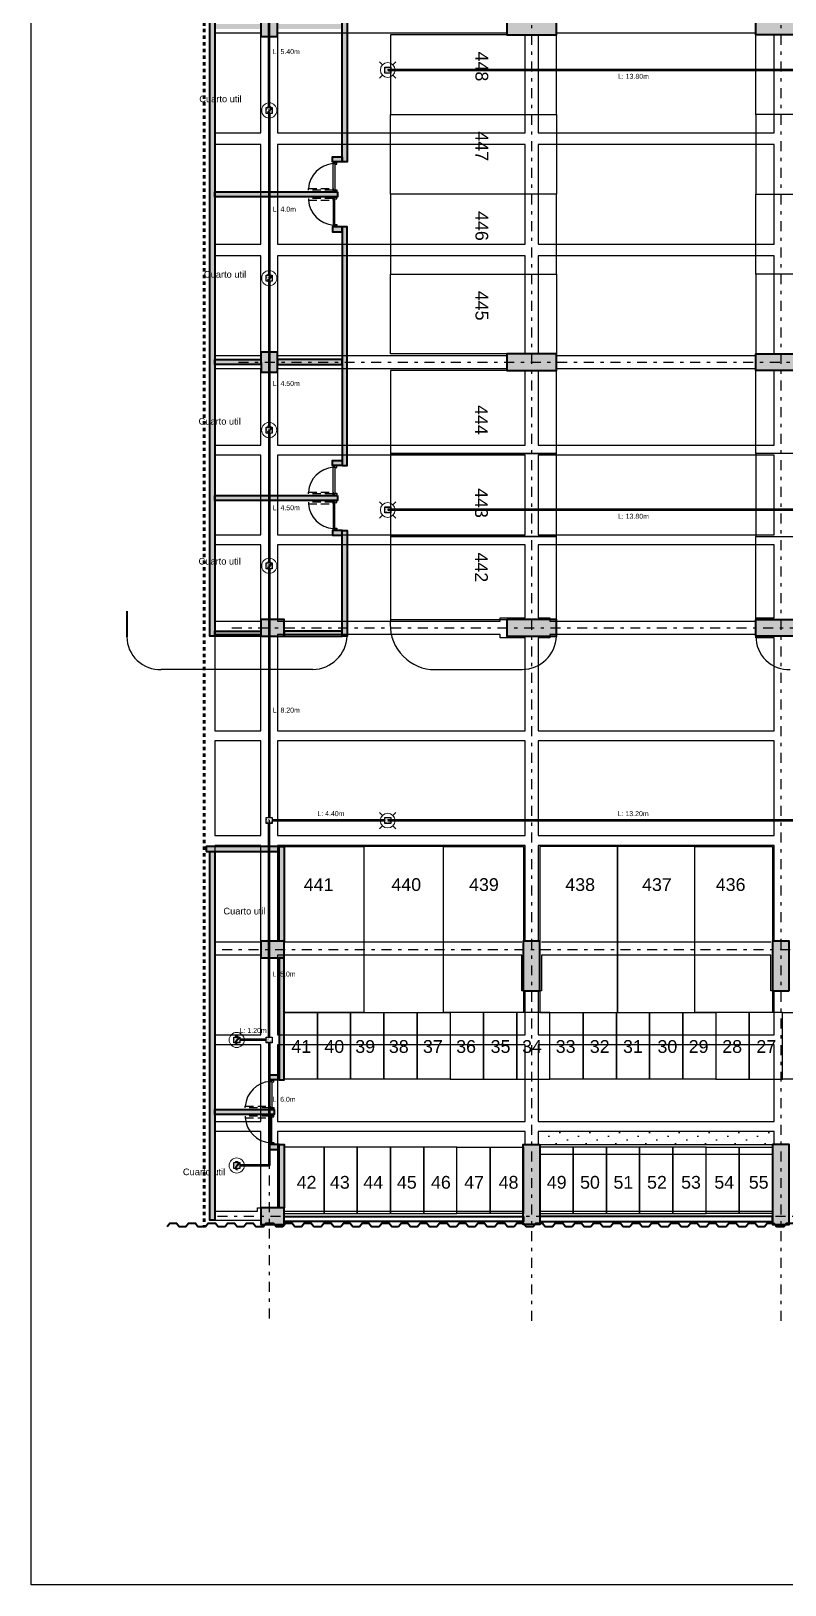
# Model space of a CAD drawing. Header units: millimetres. Extents: x 3781 to 4924, y 1639 to 1721.
# Drawn here: x 4214.4 to 4237.09, y 1639.4 to 1686.17 of the extents above; entities that cross this region are included whole.
import ezdxf

# ---------------------------------------------------------------- set-up
doc = ezdxf.new("R2010")
doc.units = ezdxf.units.MM
for name, pattern in [('CENTER', [0.7, 0.3, -0.2, 0, -0.2]), ('HIDDEN', [0.375, 0.25, -0.125]), ('HIDDEN2', [0.1875, 0.125, -0.0625]), ('LLUVIAS', [10, 4, -2, 4])]:
    doc.linetypes.add(name, pattern=pattern)
for name, color, linetype in [('-parquead', 2, 'Continuous'), ('1amobla', 2, 'Continuous'), ('A-HATCH CONCRETO', 8, 'Continuous'), ('AS_GL DETECCION_MEZANINE', 7, 'Continuous'), ('AS_GL DETECCION_PISO 2', 7, 'Continuous'), ('AS_GL DETECCION_PISO 6', 7, 'Continuous'), ('E-HATCH2', 1, 'Continuous'), ('E-P. MACIZA1', 2, 'HIDDEN2'), ('EJE-ESTRUCTURA', 1, 'CENTER'), ('F-2', 2, 'Continuous'), ('HACHTCOLUMNA', 250, 'Continuous'), ('MUEBLE', 1, 'Continuous'), ('Textos-espacios', 3, 'Continuous')]:
    doc.layers.add(name, color=color, linetype=linetype)
for name, color, linetype, lineweight in [('Acabados', 2, 'Continuous', 40), ('Estructura', 6, 'Continuous', 40), ('Muro', 4, 'Continuous', 40), ('TEXTOS', 7, 'Continuous', 20), ('Vidrio', 2, 'Continuous', 30)]:
    doc.layers.add(name, color=color, linetype=linetype, lineweight=lineweight)
doc.layers.add('DIM-25', color=1, linetype='Continuous', plot=False)
doc.styles.get("Standard").update_dxf_attribs({"font": 'arial.ttf'})

# ---------------------------------------------------------------- blocks, each defined once
blk = doc.blocks.new('estructura etapa 3')
at = {"layer": 'HACHTCOLUMNA'}
h = blk.add_hatch(color=256, dxfattribs=at)
h.paths.add_polyline_path([(-91.651, -6658.124), (-91.651, -6657.624), (-92.35, -6657.624), (-92.35, -6658.124)])
h.paths.add_polyline_path([(-49.354, -6658.124), (-49.354, -6657.624), (-50.055, -6657.624), (-50.055, -6658.124)])
h.paths.add_polyline_path([(-56.053, -6658.124), (-56.053, -6657.624), (-56.753, -6657.624), (-56.753, -6658.124)])
h.paths.add_polyline_path([(-76.45, -6659.124), (-76.95, -6659.124), (-76.95, -6657.624), (-76.45, -6657.624)])
h.paths.add_polyline_path([(-83.95, -6659.124), (-84.45, -6659.124), (-84.45, -6657.624), (-83.95, -6657.624)])
h.paths.add_polyline_path([(-60.452, -6659.124), (-60.952, -6659.124), (-60.952, -6657.624), (-60.452, -6657.624)])
h.paths.add_polyline_path([(-67.95, -6659.124), (-68.45, -6659.124), (-68.45, -6657.624), (-67.95, -6657.624)])
h.paths.add_polyline_path([(-91.85, -6668.199), (-91.851, -6667.599), (-92.35, -6667.599), (-92.349, -6668.199)])
h.paths.add_polyline_path([(-49.354, -6668.199), (-49.354, -6667.599), (-49.854, -6667.599), (-49.854, -6668.199)])
h.paths.add_polyline_path([(-56.154, -6668.149), (-56.154, -6667.649), (-56.854, -6667.649), (-56.854, -6668.149)])
h.paths.add_polyline_path([(-59.952, -6667.649), (-59.952, -6668.149), (-61.452, -6668.149), (-61.452, -6667.649)])
h.paths.add_polyline_path([(-75.95, -6667.649), (-75.95, -6668.149), (-77.45, -6668.149), (-77.45, -6667.649)])
h.paths.add_polyline_path([(-68.95, -6667.649), (-68.95, -6668.149), (-67.45, -6668.149), (-67.45, -6667.649)])
h.paths.add_polyline_path([(-84.95, -6667.649), (-84.95, -6668.149), (-83.45, -6668.149), (-83.45, -6667.649)])
h.paths.add_polyline_path([(-91.85, -6676.199), (-91.85, -6675.599), (-92.349, -6675.599), (-92.349, -6676.199)])
h.paths.add_polyline_path([(-49.354, -6676.199), (-49.354, -6675.599), (-49.854, -6675.599), (-49.854, -6676.199)])
h.paths.add_polyline_path([(-56.154, -6676.149), (-56.154, -6675.649), (-56.754, -6675.649), (-56.754, -6676.149)])
h.paths.add_polyline_path([(-59.952, -6675.649), (-59.952, -6676.149), (-61.452, -6676.149), (-61.452, -6675.649)])
h.paths.add_polyline_path([(-75.95, -6675.649), (-75.95, -6676.149), (-77.45, -6676.149), (-77.45, -6675.649)])
h.paths.add_polyline_path([(-68.95, -6675.649), (-68.95, -6676.149), (-67.45, -6676.149), (-67.45, -6675.649)])
h.paths.add_polyline_path([(-84.95, -6675.649), (-84.95, -6676.149), (-83.45, -6676.149), (-83.45, -6675.649)])
h.paths.add_polyline_path([(-91.847, -6686.299), (-91.851, -6685.699), (-92.35, -6685.699), (-92.346, -6686.299)])
h.paths.add_polyline_path([(-49.354, -6686.299), (-49.354, -6685.699), (-49.854, -6685.699), (-49.854, -6686.299)])
h.paths.add_polyline_path([(-56.154, -6686.249), (-56.154, -6685.749), (-56.754, -6685.749), (-56.754, -6686.249)])
h.paths.add_polyline_path([(-59.952, -6685.749), (-59.952, -6686.249), (-61.452, -6686.249), (-61.452, -6685.749)])
h.paths.add_polyline_path([(-75.95, -6685.749), (-75.95, -6686.249), (-77.45, -6686.249), (-77.45, -6685.749)])
h.paths.add_polyline_path([(-68.95, -6685.749), (-68.95, -6686.249), (-67.45, -6686.249), (-67.45, -6685.749)])
h.paths.add_polyline_path([(-84.95, -6685.749), (-84.95, -6686.249), (-83.45, -6686.249), (-83.45, -6685.749)])
h.paths.add_polyline_path([(-49.353, -6694.294), (-49.354, -6693.699), (-49.855, -6693.699), (-49.854, -6694.294)])
h.paths.add_polyline_path([(-56.054, -6694.249), (-56.054, -6693.749), (-56.753, -6693.749), (-56.753, -6694.249)])
h.paths.add_polyline_path([(-91.651, -6694.249), (-91.651, -6693.749), (-92.35, -6693.749), (-92.35, -6694.249)])
h.paths.add_polyline_path([(-59.952, -6693.749), (-59.952, -6694.249), (-61.452, -6694.249), (-61.452, -6693.749)])
h.paths.add_polyline_path([(-75.95, -6693.749), (-75.95, -6694.249), (-77.45, -6694.249), (-77.45, -6693.749)])
h.paths.add_polyline_path([(-68.95, -6693.749), (-68.95, -6694.249), (-67.45, -6694.249), (-67.45, -6693.749)])
h.paths.add_polyline_path([(-84.95, -6693.749), (-84.95, -6694.249), (-83.45, -6694.249), (-83.45, -6693.749)])
h.paths.add_polyline_path([(-49.358, -6703.974), (-49.353, -6703.374), (-49.854, -6703.374), (-49.859, -6703.974)])
h.paths.add_polyline_path([(-56.054, -6703.924), (-56.054, -6703.424), (-56.753, -6703.424), (-56.753, -6703.924)])
h.paths.add_polyline_path([(-67.95, -6704.924), (-67.95, -6703.424), (-68.45, -6703.424), (-68.45, -6704.924)])
h.paths.add_polyline_path([(-91.651, -6703.924), (-91.651, -6703.424), (-92.35, -6703.424), (-92.35, -6703.924)])
h.paths.add_polyline_path([(-61.847, -6703.424), (-60.347, -6703.424), (-60.347, -6703.924), (-61.847, -6703.924)])
h.paths.add_polyline_path([(-83.95, -6704.924), (-83.95, -6703.424), (-84.45, -6703.424), (-84.45, -6704.924)])
h.paths.add_polyline_path([(-76.45, -6704.924), (-76.45, -6703.424), (-76.95, -6703.424), (-76.95, -6704.924)])
h.paths.add_polyline_path([(-49.354, -6711.949), (-49.354, -6711.449), (-50.054, -6711.449), (-50.054, -6711.949)])
h.paths.add_polyline_path([(-55.954, -6711.949), (-55.954, -6711.449), (-56.654, -6711.449), (-56.654, -6711.949)])
h.paths.add_polyline_path([(-91.65, -6711.949), (-91.65, -6711.449), (-92.35, -6711.449), (-92.35, -6711.949)])
h.paths.add_polyline_path([(-60.952, -6711.949), (-60.952, -6709.549), (-60.452, -6709.549), (-60.452, -6711.949)])
h.paths.add_polyline_path([(-68.45, -6709.549), (-68.45, -6711.949), (-67.95, -6711.949), (-67.95, -6709.549)])
h.paths.add_polyline_path([(-76.95, -6709.549), (-76.95, -6711.949), (-76.45, -6711.949), (-76.45, -6709.549)])
h.paths.add_polyline_path([(-83.95, -6709.549), (-83.95, -6711.949), (-84.45, -6711.949), (-84.45, -6709.549)])
at = {"layer": 'EJE-ESTRUCTURA'}
for p, q in [((-92.1, -6655.279), (-92.1, -6714.861)), ((-84.2, -6655.354), (-84.2, -6714.914)), ((-76.7, -6655.354), (-76.7, -6714.914)), ((-93.028, -6685.999), (-46.502, -6685.999)), ((-93.228, -6693.999), (-46.502, -6693.999)), ((-93.52, -6703.674), (-46.502, -6703.674)), ((-93.66, -6711.699), (-46.502, -6711.699))]:
    blk.add_line(p, q, dxfattribs=at)
at = {"layer": 'Estructura'}
for points in [[(-91.85, -6676.199), (-91.85, -6675.599), (-92.349, -6675.599), (-92.349, -6676.199)], [(-84.95, -6675.649), (-84.95, -6676.149), (-83.45, -6676.149), (-83.45, -6675.649)], [(-75.95, -6675.649), (-75.95, -6676.149), (-77.45, -6676.149), (-77.45, -6675.649)], [(-91.847, -6686.299), (-91.851, -6685.699), (-92.35, -6685.699), (-92.346, -6686.299)], [(-84.95, -6685.749), (-84.95, -6686.249), (-83.45, -6686.249), (-83.45, -6685.749)], [(-75.95, -6685.749), (-75.95, -6686.249), (-77.45, -6686.249), (-77.45, -6685.749)], [(-91.651, -6694.249), (-91.651, -6693.749), (-92.35, -6693.749), (-92.35, -6694.249)], [(-84.95, -6693.749), (-84.95, -6694.249), (-83.45, -6694.249), (-83.45, -6693.749)], [(-75.95, -6693.749), (-75.95, -6694.249), (-77.45, -6694.249), (-77.45, -6693.749)], [(-91.651, -6703.924), (-91.651, -6703.424), (-92.35, -6703.424), (-92.35, -6703.924)], [(-83.95, -6704.924), (-83.95, -6703.424), (-84.45, -6703.424), (-84.45, -6704.924)], [(-76.45, -6704.924), (-76.45, -6703.424), (-76.95, -6703.424), (-76.95, -6704.924)], [(-83.95, -6709.549), (-83.95, -6711.949), (-84.45, -6711.949), (-84.45, -6709.549)], [(-76.95, -6709.549), (-76.95, -6711.949), (-76.45, -6711.949), (-76.45, -6709.549)], [(-91.65, -6711.949), (-91.65, -6711.449), (-92.35, -6711.449), (-92.35, -6711.949)]]:
    blk.add_lwpolyline(points, close=True, dxfattribs=at)
blk = doc.blocks.new('AS_Strobe-CEILING')
at = {"color": 0, "linetype": 'Continuous', "lineweight": 15}
for p, q in [((-0.105, 0.105), (-0.163, 0.163)), ((0.105, 0.105), (0.163, 0.163)), ((-0.105, -0.105), (-0.163, -0.163)), ((0.105, -0.105), (0.163, -0.163))]:
    blk.add_line(p, q, dxfattribs=at)
blk.add_ellipse((0, 0), major_axis=(0.148, 0), ratio=1, dxfattribs=at)
blk = doc.blocks.new('Caja metalica de 12')
at = {"layer": '1amobla', "linetype": 'Continuous', "ltscale": 0.3}
blk.add_lwpolyline([(-1069.691, -2855.357), (-1069.511, -2855.357), (-1069.511, -2855.537), (-1069.691, -2855.537), (-1069.691, -2855.357)], dxfattribs=at)
at = {"layer": '1amobla', "color": 7, "linetype": 'Continuous', "ltscale": 0.3, "insert": (-1069.679, -2855.397), "char_height": 0.04, "width": 0.07916, "attachment_point": 1}
blk.add_mtext('CM 12X12', dxfattribs=at)
blk = doc.blocks.new('AS_Initiator2')
at = {"color": 0, "linetype": 'Continuous', "lineweight": 15}
blk.add_circle((0, 0), 0.152, dxfattribs=at)
for points in [[(-0.027, 0.056), (-0.037, 0.065), (-0.027, 0.091), (-0.037, 0.082)], [(0.044, 0.005), (-0.002, -0.043), (-0.027, -0.013), (-0.034, -0.025)], [(-0.027, 0.091), (-0.005, 0.095), (-0.027, 0.056), (0.017, 0.091)], [(-0.027, 0.056), (0.017, 0.091), (-0.016, 0.052), (-0.007, 0.055)], [(0.049, 0.015), (0.044, 0.005), (0.004, 0.022), (-0.027, -0.013)], [(-0.007, 0.055), (0.017, 0.091), (0.007, 0.051), (0.031, 0.081)], [(0.044, 0.068), (0.049, 0.061), (0.014, 0.039), (0.004, 0.022)], [(0.049, 0.061), (0.052, 0.037), (0.004, 0.022), (0.049, 0.015)], [(0.007, 0.051), (0.031, 0.081), (0.014, 0.039), (0.044, 0.068)], [(-0.002, -0.043), (-0.01, -0.05), (-0.034, -0.025), (-0.04, -0.05)], [(-0.01, -0.05), (-0.009, -0.062), (-0.04, -0.05), (-0.037, -0.07)], [(-0.009, -0.062), (0.003, -0.07), (-0.037, -0.07), (-0.015, -0.089)], [(0.003, -0.07), (0.019, -0.076), (-0.015, -0.089), (0.009, -0.098)], [(0.009, -0.098), (0.019, -0.076), (0.031, -0.098), (0.037, -0.087)]]:
    blk.add_solid(points, dxfattribs=at)

msp = doc.modelspace()

# ---------------------------------------------------------------- hatches: boundary and pattern name
at = {"layer": 'A-HATCH CONCRETO', "ltscale": 0.03}
h = msp.add_hatch(color=256, dxfattribs=at)
h.dxf.hatch_style = 1
h.paths.add_polyline_path([(4221.319, 1668.103), (4221.319, 1667.953), (4219.933, 1667.953), (4219.933, 1668.103)])
h.paths.add_polyline_path([(4219.783, 1704.478), (4219.933, 1704.478), (4219.933, 1667.953), (4219.783, 1667.953)])
h.paths.add_polyline_path([(4222.018, 1668.103), (4222.018, 1667.953), (4223.769, 1667.953), (4223.769, 1668.103)])
h.paths.add_polyline_path([(4223.769, 1671.14), (4223.919, 1671.14), (4223.919, 1667.953), (4223.769, 1667.953)])
h.paths.add_polyline_path([(4223.769, 1670.99), (4223.769, 1671.14), (4223.469, 1671.14), (4223.469, 1670.99)])
h.paths.add_polyline_path([(4223.619, 1672.19), (4223.619, 1672.04), (4219.933, 1672.04), (4219.933, 1672.19)])
h.paths.add_polyline_path([(4223.769, 1673.241), (4223.769, 1673.09), (4223.469, 1673.09), (4223.469, 1673.241)])
h.paths.add_polyline_path([(4223.769, 1673.09), (4223.919, 1673.09), (4223.919, 1680.278), (4223.769, 1680.278)])
h.paths.add_polyline_path([(4221.817, 1676.278), (4221.817, 1676.128), (4223.769, 1676.128), (4223.769, 1676.278)])
h.paths.add_polyline_path([(4221.32, 1676.278), (4221.32, 1676.128), (4219.933, 1676.128), (4219.933, 1676.278)])
h.paths.add_polyline_path([(4223.769, 1680.128), (4223.769, 1680.278), (4223.469, 1680.278), (4223.469, 1680.128)])
h.paths.add_polyline_path([(4223.619, 1681.328), (4223.619, 1681.178), (4219.933, 1681.178), (4219.933, 1681.328)])
h.paths.add_polyline_path([(4223.769, 1682.378), (4223.769, 1682.228), (4223.469, 1682.228), (4223.469, 1682.378)])
h.paths.add_polyline_path([(4223.769, 1689.328), (4223.919, 1689.328), (4223.919, 1682.228), (4223.769, 1682.228)])
h.paths.add_polyline_path([(4221.817, 1686.378), (4221.817, 1686.228), (4223.769, 1686.228), (4223.769, 1686.378)])
h.paths.add_polyline_path([(4221.32, 1686.378), (4221.32, 1686.228), (4219.933, 1686.228), (4219.933, 1686.378)])
h.paths.add_polyline_path([(4223.619, 1690.378), (4223.619, 1690.228), (4219.933, 1690.228), (4219.933, 1690.378)])
h.paths.add_polyline_path([(4223.769, 1689.178), (4223.769, 1689.328), (4223.469, 1689.328), (4223.469, 1689.178)])
h.paths.add_polyline_path([(4223.769, 1691.428), (4223.769, 1691.278), (4223.469, 1691.278), (4223.469, 1691.428)])
h.paths.add_polyline_path([(4223.769, 1691.278), (4223.919, 1691.278), (4223.919, 1698.365), (4223.769, 1698.365)])
h.paths.add_polyline_path([(4221.818, 1694.378), (4221.818, 1694.228), (4223.769, 1694.228), (4223.769, 1694.378)])
h.paths.add_polyline_path([(4221.321, 1694.378), (4221.321, 1694.228), (4219.933, 1694.228), (4219.933, 1694.378)])
h.paths.add_polyline_path([(4223.769, 1698.215), (4223.769, 1698.365), (4223.469, 1698.365), (4223.469, 1698.215)])
h.paths.add_polyline_path([(4223.619, 1699.415), (4223.619, 1699.265), (4219.933, 1699.265), (4219.933, 1699.415)])
h.paths.add_polyline_path([(4223.769, 1700.465), (4223.769, 1700.315), (4223.469, 1700.315), (4223.469, 1700.465)])
h.paths.add_polyline_path([(4223.769, 1704.478), (4223.919, 1704.478), (4223.919, 1700.315), (4223.769, 1700.315)])
h = msp.add_hatch(color=256, dxfattribs=at)
h.dxf.hatch_style = 1
h.paths.add_polyline_path([(4219.667, 1661.627), (4222.018, 1661.627), (4222.018, 1658.778), (4221.868, 1658.778), (4221.868, 1661.477), (4219.933, 1661.477), (4219.933, 1653.707), (4221.718, 1653.707), (4221.718, 1653.557), (4219.933, 1653.557), (4219.933, 1650.384), (4219.783, 1650.384), (4219.783, 1661.477), (4219.667, 1661.477)])
h = msp.add_hatch(color=256, dxfattribs=at)
h.dxf.hatch_style = 1
h.paths.add_polyline_path([(4221.868, 1652.507), (4221.868, 1652.657), (4221.568, 1652.657), (4221.568, 1652.507)])
h.paths.add_polyline_path([(4221.868, 1652.657), (4222.018, 1652.657), (4222.018, 1650.753), (4221.868, 1650.753)])
h.paths.add_polyline_path([(4221.868, 1654.757), (4221.868, 1654.607), (4221.568, 1654.607), (4221.568, 1654.757)])
h.paths.add_polyline_path([(4221.868, 1654.607), (4222.018, 1654.607), (4222.018, 1658.278), (4221.868, 1658.278)])
at = {"layer": 'E-HATCH2', "ltscale": 10}
h = msp.add_hatch(dxfattribs=at)
h.set_pattern_fill('DOTS', color=256, scale=0.2, angle=-45, style=0)
h.set_pattern_definition([(315, (4214.4928, 2060.83858), (0.3367596, 0.1122532), [0, -0.3175])])
h.paths.add_polyline_path([(4229.719, 1652.653), (4236.719, 1652.653), (4236.719, 1653.053), (4229.719, 1653.053)])

# ---------------------------------------------------------------- linework, layer by layer
at = {"layer": '-parquead'}
for p, q in [((4222.882, 1666.953), (4218.32, 1666.953)), ((4226.427, 1666.953), (4229.182, 1666.953))]:
    msp.add_line(p, q, dxfattribs=at)
for points in [[(4225.219, 1683.653), (4230.219, 1683.653), (4230.219, 1686.053), (4225.219, 1686.053)], [(4241.219, 1683.653), (4236.219, 1683.653), (4236.219, 1686.053), (4241.219, 1686.053)], [(4225.219, 1683.653), (4230.219, 1683.653), (4230.219, 1681.253), (4225.219, 1681.253)], [(4241.219, 1683.653), (4236.219, 1683.653), (4236.219, 1681.253), (4241.219, 1681.253)], [(4225.219, 1678.853), (4230.219, 1678.853), (4230.219, 1681.253), (4225.219, 1681.253)], [(4241.219, 1678.853), (4236.219, 1678.853), (4236.219, 1681.253), (4241.219, 1681.253)], [(4225.219, 1678.853), (4230.219, 1678.853), (4230.219, 1676.453), (4225.219, 1676.453)], [(4241.219, 1678.853), (4236.219, 1678.853), (4236.219, 1676.453), (4241.219, 1676.453)], [(4225.219, 1673.453), (4230.219, 1673.453), (4230.219, 1675.953), (4225.219, 1675.953)], [(4241.219, 1673.453), (4236.219, 1673.453), (4236.219, 1675.953), (4241.219, 1675.953)], [(4225.219, 1670.953), (4230.219, 1670.953), (4230.219, 1673.453), (4225.219, 1673.453)], [(4241.219, 1673.453), (4236.219, 1673.453), (4236.219, 1670.953), (4241.219, 1670.953)], [(4225.219, 1668.453), (4230.219, 1668.453), (4230.219, 1670.953), (4225.219, 1670.953)], [(4241.219, 1668.453), (4236.219, 1668.453), (4236.219, 1670.953), (4241.219, 1670.953)], [(4224.419, 1661.627), (4224.419, 1656.627), (4222.018, 1656.627), (4222.018, 1661.627)], [(4224.419, 1661.627), (4224.419, 1656.627), (4226.819, 1656.627), (4226.819, 1661.627)], [(4229.219, 1661.627), (4229.219, 1656.627), (4226.819, 1656.627), (4226.819, 1661.627)], [(4229.719, 1661.627), (4229.719, 1656.627), (4232.049, 1656.627), (4232.049, 1661.627)], [(4232.049, 1661.627), (4232.049, 1656.627), (4234.379, 1656.627), (4234.379, 1661.627)], [(4236.719, 1661.627), (4236.719, 1656.627), (4234.379, 1656.627), (4234.379, 1661.627)], [(4223.018, 1654.627), (4222.018, 1654.627), (4222.018, 1656.627), (4223.018, 1656.627)], [(4224.018, 1654.627), (4223.018, 1654.627), (4223.018, 1656.627), (4224.018, 1656.627)], [(4225.018, 1654.627), (4224.018, 1654.627), (4224.018, 1656.627), (4225.018, 1656.627)], [(4226.018, 1654.627), (4225.018, 1654.627), (4225.018, 1656.627), (4226.018, 1656.627)], [(4227.018, 1654.627), (4226.018, 1654.627), (4226.018, 1656.627), (4227.018, 1656.627)], [(4227.018, 1654.627), (4228.018, 1654.627), (4228.018, 1656.627), (4227.018, 1656.627)], [(4228.018, 1654.627), (4229.018, 1654.627), (4229.018, 1656.627), (4228.018, 1656.627)], [(4229.018, 1654.627), (4230.018, 1654.627), (4230.018, 1656.627), (4229.018, 1656.627)], [(4231.018, 1654.627), (4230.018, 1654.627), (4230.018, 1656.627), (4231.018, 1656.627)], [(4232.018, 1654.627), (4231.018, 1654.627), (4231.018, 1656.627), (4232.018, 1656.627)], [(4233.018, 1654.627), (4232.018, 1654.627), (4232.018, 1656.627), (4233.018, 1656.627)], [(4234.018, 1654.627), (4233.018, 1654.627), (4233.018, 1656.627), (4234.018, 1656.627)], [(4235.018, 1654.627), (4234.018, 1654.627), (4234.018, 1656.627), (4235.018, 1656.627)], [(4235.018, 1654.627), (4236.018, 1654.627), (4236.018, 1656.627), (4235.018, 1656.627)], [(4236.018, 1654.627), (4237.018, 1654.627), (4237.018, 1656.627), (4236.018, 1656.627)], [(4238.018, 1654.627), (4237.018, 1654.627), (4237.018, 1656.627), (4238.018, 1656.627)], [(4223.219, 1652.58), (4222.018, 1652.58), (4222.018, 1650.58), (4223.219, 1650.58)], [(4224.219, 1652.58), (4223.219, 1652.58), (4223.219, 1650.58), (4224.219, 1650.58)], [(4225.219, 1652.58), (4224.219, 1652.58), (4224.219, 1650.58), (4225.219, 1650.58)], [(4226.219, 1652.58), (4225.219, 1652.58), (4225.219, 1650.58), (4226.219, 1650.58)], [(4227.219, 1652.58), (4226.219, 1652.58), (4226.219, 1650.58), (4227.219, 1650.58)], [(4227.219, 1652.58), (4228.219, 1652.58), (4228.219, 1650.58), (4227.219, 1650.58)], [(4228.219, 1652.58), (4229.219, 1652.58), (4229.219, 1650.58), (4228.219, 1650.58)], [(4230.719, 1652.58), (4229.719, 1652.58), (4229.719, 1650.58), (4230.719, 1650.58)], [(4231.719, 1652.58), (4230.719, 1652.58), (4230.719, 1650.58), (4231.719, 1650.58)], [(4232.719, 1652.58), (4231.719, 1652.58), (4231.719, 1650.58), (4232.719, 1650.58)], [(4233.719, 1652.58), (4232.719, 1652.58), (4232.719, 1650.58), (4233.719, 1650.58)], [(4234.719, 1652.58), (4233.719, 1652.58), (4233.719, 1650.58), (4234.719, 1650.58)], [(4234.719, 1652.58), (4235.719, 1652.58), (4235.719, 1650.58), (4234.719, 1650.58)], [(4235.719, 1652.58), (4236.719, 1652.58), (4236.719, 1650.58), (4235.719, 1650.58)]]:
    msp.add_lwpolyline(points, close=True, dxfattribs=at)
for centre, radius, start, end in [((4226.564, 1668.3), 1.354, 173.4982, 264.2154), ((4218.279, 1667.948), 0.996, 180.8006, 272.348), ((4222.855, 1668.018), 1.066, 271.4636, 356.4964), ((4229.169, 1668.003), 1.05, 270.6874, 357.2713), ((4237.214, 1667.947), 0.996, 179.6878, 272.3511)]:
    msp.add_arc(centre, radius, start, end, dxfattribs=at)
for p, q in [((4219.933, 1655.953), (4219.933, 1655.653)), ((4219.933, 1650.384), (4221.319, 1650.384))]:
    msp.add_line(p, q)
at = {"layer": '1amobla', "linetype": 'HIDDEN', "lineweight": 60, "ltscale": 0.3}
msp.add_line((4219.608, 1704.628), (4219.608, 1650.193), dxfattribs=at)
at = {"layer": '1amobla', "color": 7, "linetype": 'Continuous', "ltscale": 0.3, "true_color": 0xffffff}
msp.add_lwpolyline([(4214.399, 1712.387), (4272.847, 1712.387), (4272.847, 1639.402), (4214.399, 1639.402)], close=True, dxfattribs=at)
for points in [[(4225.046, 1685.083), (4225.226, 1685.083), (4225.226, 1684.903), (4225.046, 1684.903), (4225.046, 1685.083)], [(4225.046, 1685.083), (4225.226, 1685.083), (4225.226, 1684.903), (4225.046, 1684.903), (4225.046, 1685.083)], [(4225.046, 1685.083), (4225.226, 1685.083), (4225.226, 1684.903), (4225.046, 1684.903), (4225.046, 1685.083)], [(4225.046, 1671.843), (4225.226, 1671.843), (4225.226, 1671.663), (4225.046, 1671.663), (4225.046, 1671.843)], [(4225.046, 1671.843), (4225.226, 1671.843), (4225.226, 1671.663), (4225.046, 1671.663), (4225.046, 1671.843)], [(4225.046, 1671.843), (4225.226, 1671.843), (4225.226, 1671.663), (4225.046, 1671.663), (4225.046, 1671.843)], [(4225.046, 1662.494), (4225.226, 1662.494), (4225.226, 1662.314), (4225.046, 1662.314), (4225.046, 1662.494)], [(4225.046, 1662.494), (4225.226, 1662.494), (4225.226, 1662.314), (4225.046, 1662.314), (4225.046, 1662.494)], [(4225.046, 1662.494), (4225.226, 1662.494), (4225.226, 1662.314), (4225.046, 1662.314), (4225.046, 1662.494)]]:
    msp.add_lwpolyline(points, dxfattribs=at)
at = {"layer": 'Acabados', "ltscale": 0.03}
msp.add_line((4217.283, 1668.703), (4217.283, 1667.934), dxfattribs=at)
at = {"layer": 'AS_GL DETECCION_PISO 2', "color": 5, "linetype": 'Continuous', "lineweight": 50}
for p, q in [((4221.569, 1683.868), (4221.569, 1688.213)), ((4238.636, 1684.993), (4225.136, 1684.993)), ((4221.569, 1683.688), (4221.569, 1678.818)), ((4221.569, 1678.638), (4221.569, 1674.249)), ((4221.569, 1674.069), (4221.569, 1670.162)), ((4238.636, 1671.753), (4225.136, 1671.753)), ((4221.569, 1669.982), (4221.569, 1662.494)), ((4221.569, 1655.893), (4221.567, 1662.314)), ((4225.046, 1662.404), (4221.657, 1662.404)), ((4239.551, 1662.404), (4225.136, 1662.404)), ((4221.479, 1655.803), (4220.679, 1655.803))]:
    msp.add_line(p, q, dxfattribs=at)
msp.add_lwpolyline([(4221.569, 1655.713), (4221.569, 1652.023), (4220.679, 1652.023)], dxfattribs=at)
at = {"layer": 'DIM-25'}
for centre, start, end in [((4223.557, 1681.367), 94.4578, 175.5956), ((4223.557, 1681.367), 94.4578, 175.5956), ((4223.557, 1681.139), 184.4044, 265.5422), ((4223.557, 1681.139), 184.4044, 265.5422), ((4223.557, 1672.229), 94.4578, 175.5956), ((4223.557, 1672.229), 94.4578, 175.5956), ((4223.557, 1672.001), 184.4044, 265.5422), ((4223.557, 1672.001), 184.4044, 265.5422), ((4221.656, 1653.746), 94.4578, 175.5956), ((4221.656, 1653.746), 94.4578, 175.5956), ((4221.656, 1653.518), 184.4044, 265.5422), ((4221.656, 1653.518), 184.4044, 265.5422)]:
    msp.add_arc(centre, 0.813, start, end, dxfattribs=at)
at = {"layer": 'E-P. MACIZA1', "color": 7, "linetype": 'LLUVIAS', "ltscale": 3, "true_color": 0xffffff}
for p, q in [((4222.019, 1658.753), (4229.169, 1658.753)), ((4229.769, 1658.753), (4236.669, 1658.753))]:
    msp.add_line(p, q, dxfattribs=at)
for points in [[(4221.317, 1683.103), (4221.317, 1686.003), (4221.318, 1686.103), (4221.318, 1686.103), (4219.933, 1686.103), (4219.933, 1683.103)], [(4229.269, 1683.103), (4229.269, 1686.053), (4228.719, 1686.053), (4228.719, 1686.103), (4221.819, 1686.103), (4221.819, 1686.053), (4221.819, 1683.103)], [(4236.769, 1683.103), (4236.769, 1686.053), (4236.219, 1686.053), (4236.219, 1686.103), (4230.219, 1686.103), (4230.219, 1686.053), (4229.669, 1686.053), (4229.669, 1683.103)], [(4221.317, 1682.753), (4219.933, 1682.753), (4219.933, 1679.753), (4221.317, 1679.753)], [(4221.819, 1679.753), (4229.269, 1679.753), (4229.269, 1682.753), (4221.819, 1682.753)], [(4236.769, 1682.753), (4229.669, 1682.753), (4229.669, 1679.753), (4236.769, 1679.753)], [(4221.317, 1676.403), (4221.317, 1676.453), (4221.317, 1676.453), (4221.317, 1679.403), (4219.933, 1679.403), (4219.933, 1676.403)], [(4228.719, 1676.403), (4228.719, 1676.453), (4229.269, 1676.453), (4229.269, 1679.403), (4221.819, 1679.403), (4221.819, 1676.453), (4221.819, 1676.403)], [(4236.219, 1676.403), (4236.219, 1676.453), (4236.769, 1676.453), (4236.769, 1679.403), (4229.669, 1679.403), (4229.669, 1676.453), (4230.219, 1676.453), (4230.219, 1676.403)], [(4221.317, 1673.703), (4221.317, 1675.953), (4221.317, 1675.953), (4221.317, 1676.003), (4219.933, 1676.003), (4219.933, 1673.703)], [(4229.269, 1673.703), (4229.269, 1675.953), (4228.719, 1675.953), (4228.719, 1676.003), (4221.819, 1676.003), (4221.819, 1675.953), (4221.819, 1673.703)], [(4236.769, 1673.703), (4236.769, 1675.953), (4236.219, 1675.953), (4236.219, 1676.003), (4230.219, 1676.003), (4230.219, 1675.953), (4229.669, 1675.953), (4229.669, 1673.703)], [(4221.317, 1673.403), (4219.933, 1673.403), (4219.933, 1671.003), (4221.317, 1671.003)], [(4221.819, 1671.003), (4229.269, 1671.003), (4229.269, 1673.403), (4221.819, 1673.403)], [(4236.769, 1673.403), (4229.669, 1673.403), (4229.669, 1671.003), (4236.769, 1671.003)], [(4221.317, 1668.403), (4221.317, 1668.453), (4221.317, 1668.453), (4221.317, 1670.703), (4219.933, 1670.703), (4219.933, 1668.403)], [(4228.519, 1668.403), (4228.519, 1668.503), (4229.269, 1668.503), (4229.269, 1670.703), (4221.819, 1670.703), (4221.819, 1668.453), (4221.819, 1668.403)], [(4236.219, 1668.403), (4236.219, 1668.503), (4236.769, 1668.503), (4236.769, 1670.703), (4229.669, 1670.703), (4229.669, 1668.503), (4230.019, 1668.503), (4230.019, 1668.403)], [(4221.317, 1665.103), (4221.317, 1667.953), (4221.317, 1667.953), (4221.317, 1668.003), (4219.933, 1668.003), (4219.933, 1665.103)], [(4229.269, 1665.103), (4229.269, 1667.903), (4228.519, 1667.903), (4228.519, 1668.003), (4221.819, 1668.003), (4221.819, 1667.953), (4221.819, 1665.103)], [(4236.769, 1665.103), (4236.769, 1667.903), (4236.219, 1667.903), (4236.219, 1668.003), (4230.019, 1668.003), (4230.019, 1667.903), (4229.669, 1667.903), (4229.669, 1665.103)], [(4221.317, 1664.803), (4219.933, 1664.803), (4219.933, 1661.953), (4221.317, 1661.953)], [(4221.819, 1661.953), (4229.269, 1661.953), (4229.269, 1664.803), (4221.819, 1664.803)], [(4229.669, 1664.803), (4229.669, 1661.953), (4236.769, 1661.953), (4236.769, 1664.803)], [(4221.319, 1658.753), (4221.319, 1658.778), (4221.317, 1658.778), (4221.317, 1661.653), (4219.933, 1661.653), (4219.933, 1658.753)], [(4221.317, 1655.953), (4221.317, 1658.278), (4221.319, 1658.278), (4221.319, 1658.353), (4219.933, 1658.353), (4219.933, 1655.953)], [(4229.269, 1655.953), (4229.269, 1657.278), (4229.169, 1657.278), (4229.169, 1658.353), (4221.82, 1658.353), (4221.82, 1658.278), (4221.819, 1655.953)], [(4236.769, 1655.953), (4236.769, 1657.278), (4236.669, 1657.278), (4236.669, 1658.353), (4229.769, 1658.353), (4229.769, 1657.278), (4229.669, 1657.278), (4229.669, 1655.953)], [(4221.317, 1655.653), (4219.933, 1655.653), (4219.933, 1653.353), (4221.317, 1653.353)], [(4221.819, 1653.353), (4229.269, 1653.353), (4229.269, 1655.653), (4221.819, 1655.653)], [(4229.669, 1655.653), (4229.669, 1653.353), (4236.769, 1653.353), (4236.769, 1655.653)], [(4221.217, 1650.653), (4221.217, 1650.753), (4221.317, 1650.753), (4221.317, 1653.053), (4219.933, 1653.053), (4219.933, 1650.653)], [(4229.219, 1650.653), (4229.219, 1652.653), (4229.269, 1652.653), (4229.269, 1653.053), (4221.819, 1653.053), (4221.819, 1650.753), (4222.019, 1650.753), (4222.019, 1650.653)], [(4229.669, 1653.053), (4229.669, 1652.653), (4236.769, 1652.653), (4236.769, 1653.053)], [(4229.719, 1652.353), (4229.719, 1650.653), (4236.719, 1650.653), (4236.719, 1652.353)]]:
    msp.add_lwpolyline(points, close=True, dxfattribs=at)
for points in [[(4229.269, 1658.778), (4229.269, 1661.653), (4221.819, 1661.653), (4221.819, 1658.778)], [(4236.769, 1658.778), (4236.769, 1661.653), (4229.669, 1661.653), (4229.669, 1658.778)]]:
    msp.add_lwpolyline(points, dxfattribs=at)
at = {"layer": 'F-2'}
for points in [[(4223.544, 1682.165), (4223.606, 1682.165), (4223.606, 1682.215), (4223.494, 1682.215), (4223.494, 1682.177), (4223.544, 1682.177), (4223.544, 1682.165)], [(4223.544, 1682.165), (4223.606, 1682.165), (4223.606, 1682.215), (4223.494, 1682.215), (4223.494, 1682.177), (4223.544, 1682.177), (4223.544, 1682.165)], [(4223.506, 1682.228), (4223.506, 1682.215), (4223.594, 1682.215), (4223.594, 1682.228)], [(4223.506, 1682.228), (4223.506, 1682.215), (4223.594, 1682.215), (4223.594, 1682.228)], [(4223.544, 1681.391), (4223.606, 1681.391), (4223.606, 1681.341), (4223.494, 1681.341), (4223.494, 1681.379), (4223.544, 1681.379), (4223.544, 1681.391)], [(4223.544, 1681.391), (4223.606, 1681.391), (4223.606, 1681.341), (4223.494, 1681.341), (4223.494, 1681.379), (4223.544, 1681.379), (4223.544, 1681.391)], [(4223.544, 1681.114), (4223.606, 1681.114), (4223.606, 1681.165), (4223.494, 1681.165), (4223.494, 1681.127), (4223.544, 1681.127), (4223.544, 1681.114)], [(4223.544, 1681.114), (4223.606, 1681.114), (4223.606, 1681.165), (4223.494, 1681.165), (4223.494, 1681.127), (4223.544, 1681.127), (4223.544, 1681.114)], [(4223.506, 1681.328), (4223.506, 1681.341), (4223.594, 1681.341), (4223.594, 1681.328)], [(4223.506, 1681.328), (4223.506, 1681.341), (4223.594, 1681.341), (4223.594, 1681.328)], [(4223.506, 1681.178), (4223.506, 1681.165), (4223.594, 1681.165), (4223.594, 1681.178)], [(4223.506, 1681.178), (4223.506, 1681.165), (4223.594, 1681.165), (4223.594, 1681.178)], [(4223.544, 1680.341), (4223.606, 1680.341), (4223.606, 1680.291), (4223.494, 1680.291), (4223.494, 1680.329), (4223.544, 1680.329), (4223.544, 1680.341)], [(4223.544, 1680.341), (4223.606, 1680.341), (4223.606, 1680.291), (4223.494, 1680.291), (4223.494, 1680.329), (4223.544, 1680.329), (4223.544, 1680.341)], [(4223.506, 1680.278), (4223.506, 1680.291), (4223.594, 1680.291), (4223.594, 1680.278)], [(4223.506, 1680.278), (4223.506, 1680.291), (4223.594, 1680.291), (4223.594, 1680.278)], [(4223.544, 1673.027), (4223.606, 1673.027), (4223.606, 1673.078), (4223.494, 1673.078), (4223.494, 1673.04), (4223.544, 1673.04), (4223.544, 1673.027)], [(4223.544, 1673.027), (4223.606, 1673.027), (4223.606, 1673.078), (4223.494, 1673.078), (4223.494, 1673.04), (4223.544, 1673.04), (4223.544, 1673.027)], [(4223.506, 1673.09), (4223.506, 1673.078), (4223.594, 1673.078), (4223.594, 1673.09)], [(4223.506, 1673.09), (4223.506, 1673.078), (4223.594, 1673.078), (4223.594, 1673.09)], [(4223.544, 1672.254), (4223.606, 1672.254), (4223.606, 1672.203), (4223.494, 1672.203), (4223.494, 1672.241), (4223.544, 1672.241), (4223.544, 1672.254)], [(4223.544, 1672.254), (4223.606, 1672.254), (4223.606, 1672.203), (4223.494, 1672.203), (4223.494, 1672.241), (4223.544, 1672.241), (4223.544, 1672.254)], [(4223.544, 1671.977), (4223.606, 1671.977), (4223.606, 1672.028), (4223.494, 1672.028), (4223.494, 1671.99), (4223.544, 1671.99), (4223.544, 1671.977)], [(4223.544, 1671.977), (4223.606, 1671.977), (4223.606, 1672.028), (4223.494, 1672.028), (4223.494, 1671.99), (4223.544, 1671.99), (4223.544, 1671.977)], [(4223.506, 1672.19), (4223.506, 1672.203), (4223.594, 1672.203), (4223.594, 1672.19)], [(4223.506, 1672.19), (4223.506, 1672.203), (4223.594, 1672.203), (4223.594, 1672.19)], [(4223.506, 1672.04), (4223.506, 1672.028), (4223.594, 1672.028), (4223.594, 1672.04)], [(4223.506, 1672.04), (4223.506, 1672.028), (4223.594, 1672.028), (4223.594, 1672.04)], [(4223.544, 1671.204), (4223.606, 1671.204), (4223.606, 1671.153), (4223.494, 1671.153), (4223.494, 1671.191), (4223.544, 1671.191), (4223.544, 1671.204)], [(4223.544, 1671.204), (4223.606, 1671.204), (4223.606, 1671.153), (4223.494, 1671.153), (4223.494, 1671.191), (4223.544, 1671.191), (4223.544, 1671.204)], [(4223.506, 1671.14), (4223.506, 1671.153), (4223.594, 1671.153), (4223.594, 1671.14)], [(4223.506, 1671.14), (4223.506, 1671.153), (4223.594, 1671.153), (4223.594, 1671.14)], [(4221.644, 1654.543), (4221.705, 1654.543), (4221.705, 1654.594), (4221.593, 1654.594), (4221.593, 1654.556), (4221.644, 1654.556), (4221.644, 1654.543)], [(4221.644, 1654.543), (4221.705, 1654.543), (4221.705, 1654.594), (4221.593, 1654.594), (4221.593, 1654.556), (4221.644, 1654.556), (4221.644, 1654.543)], [(4221.606, 1654.607), (4221.606, 1654.594), (4221.693, 1654.594), (4221.693, 1654.607)], [(4221.606, 1654.607), (4221.606, 1654.594), (4221.693, 1654.594), (4221.693, 1654.607)], [(4221.644, 1653.77), (4221.705, 1653.77), (4221.705, 1653.719), (4221.593, 1653.719), (4221.593, 1653.757), (4221.644, 1653.757), (4221.644, 1653.77)], [(4221.644, 1653.77), (4221.705, 1653.77), (4221.705, 1653.719), (4221.593, 1653.719), (4221.593, 1653.757), (4221.644, 1653.757), (4221.644, 1653.77)], [(4221.644, 1653.493), (4221.705, 1653.493), (4221.705, 1653.544), (4221.593, 1653.544), (4221.593, 1653.506), (4221.644, 1653.506), (4221.644, 1653.493)], [(4221.644, 1653.493), (4221.705, 1653.493), (4221.705, 1653.544), (4221.593, 1653.544), (4221.593, 1653.506), (4221.644, 1653.506), (4221.644, 1653.493)], [(4221.606, 1653.707), (4221.606, 1653.719), (4221.693, 1653.719), (4221.693, 1653.707)], [(4221.606, 1653.707), (4221.606, 1653.719), (4221.693, 1653.719), (4221.693, 1653.707)], [(4221.606, 1653.557), (4221.606, 1653.544), (4221.693, 1653.544), (4221.693, 1653.557)], [(4221.606, 1653.557), (4221.606, 1653.544), (4221.693, 1653.544), (4221.693, 1653.557)], [(4221.644, 1652.72), (4221.705, 1652.72), (4221.705, 1652.669), (4221.593, 1652.669), (4221.593, 1652.707), (4221.644, 1652.707), (4221.644, 1652.72)], [(4221.644, 1652.72), (4221.705, 1652.72), (4221.705, 1652.669), (4221.593, 1652.669), (4221.593, 1652.707), (4221.644, 1652.707), (4221.644, 1652.72)], [(4221.606, 1652.657), (4221.606, 1652.669), (4221.693, 1652.669), (4221.693, 1652.657)], [(4221.606, 1652.657), (4221.606, 1652.669), (4221.693, 1652.669), (4221.693, 1652.657)]]:
    msp.add_lwpolyline(points, dxfattribs=at)
for points in [[(4223.544, 1681.379), (4223.494, 1681.379), (4223.494, 1682.177), (4223.544, 1682.177)], [(4223.544, 1681.379), (4223.494, 1681.379), (4223.494, 1682.177), (4223.544, 1682.177)], [(4223.544, 1681.127), (4223.494, 1681.127), (4223.494, 1680.329), (4223.544, 1680.329)], [(4223.544, 1681.127), (4223.494, 1681.127), (4223.494, 1680.329), (4223.544, 1680.329)], [(4223.544, 1672.241), (4223.494, 1672.241), (4223.494, 1673.04), (4223.544, 1673.04)], [(4223.544, 1672.241), (4223.494, 1672.241), (4223.494, 1673.04), (4223.544, 1673.04)], [(4223.544, 1671.99), (4223.494, 1671.99), (4223.494, 1671.191), (4223.544, 1671.191)], [(4223.544, 1671.99), (4223.494, 1671.99), (4223.494, 1671.191), (4223.544, 1671.191)], [(4221.644, 1653.757), (4221.593, 1653.757), (4221.593, 1654.556), (4221.644, 1654.556)], [(4221.644, 1653.757), (4221.593, 1653.757), (4221.593, 1654.556), (4221.644, 1654.556)], [(4221.644, 1653.506), (4221.593, 1653.506), (4221.593, 1652.707), (4221.644, 1652.707)], [(4221.644, 1653.506), (4221.593, 1653.506), (4221.593, 1652.707), (4221.644, 1652.707)]]:
    msp.add_lwpolyline(points, close=True, dxfattribs=at)
at = {"layer": 'MUEBLE', "color": 1, "linetype": 'HIDDEN'}
for points in [[(4223.494, 1681.429), (4223.494, 1681.379), (4222.747, 1681.379), (4222.747, 1681.429)], [(4223.494, 1681.429), (4223.494, 1681.379), (4222.747, 1681.379), (4222.747, 1681.429)], [(4223.494, 1681.076), (4223.494, 1681.127), (4222.747, 1681.127), (4222.747, 1681.076)], [(4223.494, 1681.076), (4223.494, 1681.127), (4222.747, 1681.127), (4222.747, 1681.076)], [(4223.494, 1672.292), (4223.494, 1672.241), (4222.747, 1672.241), (4222.747, 1672.292)], [(4223.494, 1672.292), (4223.494, 1672.241), (4222.747, 1672.241), (4222.747, 1672.292)], [(4223.494, 1671.939), (4223.494, 1671.99), (4222.747, 1671.99), (4222.747, 1671.939)], [(4223.494, 1671.939), (4223.494, 1671.99), (4222.747, 1671.99), (4222.747, 1671.939)], [(4221.593, 1653.808), (4221.593, 1653.757), (4220.846, 1653.757), (4220.846, 1653.808)], [(4221.593, 1653.808), (4221.593, 1653.757), (4220.846, 1653.757), (4220.846, 1653.808)], [(4221.593, 1653.455), (4221.593, 1653.506), (4220.846, 1653.506), (4220.846, 1653.455)], [(4221.593, 1653.455), (4221.593, 1653.506), (4220.846, 1653.506), (4220.846, 1653.455)]]:
    msp.add_lwpolyline(points, close=True, dxfattribs=at)
at = {"layer": 'Muro'}
for points in [[(4219.783, 1704.478), (4219.933, 1704.478), (4219.933, 1667.953), (4219.783, 1667.953)], [(4223.769, 1689.328), (4223.919, 1689.328), (4223.919, 1682.228), (4223.769, 1682.228)], [(4223.769, 1682.378), (4223.769, 1682.228), (4223.469, 1682.228), (4223.469, 1682.378)], [(4223.619, 1681.328), (4223.619, 1681.178), (4219.933, 1681.178), (4219.933, 1681.328)], [(4223.769, 1680.128), (4223.769, 1680.278), (4223.469, 1680.278), (4223.469, 1680.128)], [(4223.769, 1673.09), (4223.919, 1673.09), (4223.919, 1680.278), (4223.769, 1680.278)], [(4221.32, 1676.278), (4221.32, 1676.128), (4219.933, 1676.128), (4219.933, 1676.278)], [(4221.817, 1676.278), (4221.817, 1676.128), (4223.769, 1676.128), (4223.769, 1676.278)], [(4223.769, 1673.241), (4223.769, 1673.09), (4223.469, 1673.09), (4223.469, 1673.241)], [(4223.619, 1672.19), (4223.619, 1672.04), (4219.933, 1672.04), (4219.933, 1672.19)], [(4223.769, 1670.99), (4223.769, 1671.14), (4223.469, 1671.14), (4223.469, 1670.99)], [(4223.769, 1671.14), (4223.919, 1671.14), (4223.919, 1667.953), (4223.769, 1667.953)], [(4221.319, 1668.103), (4221.319, 1667.953), (4219.933, 1667.953), (4219.933, 1668.103)], [(4222.018, 1668.103), (4222.018, 1667.953), (4223.769, 1667.953), (4223.769, 1668.103)], [(4219.667, 1661.477), (4221.868, 1661.477), (4221.868, 1661.627), (4219.667, 1661.627)], [(4221.868, 1661.627), (4222.018, 1661.627), (4222.018, 1658.778), (4221.868, 1658.778)], [(4219.783, 1661.477), (4219.933, 1661.477), (4219.933, 1650.384), (4219.783, 1650.384)], [(4221.868, 1654.607), (4222.018, 1654.607), (4222.018, 1658.278), (4221.868, 1658.278)], [(4221.868, 1654.757), (4221.868, 1654.607), (4221.568, 1654.607), (4221.568, 1654.757)], [(4221.718, 1653.707), (4221.718, 1653.557), (4219.933, 1653.557), (4219.933, 1653.707)], [(4221.868, 1652.507), (4221.868, 1652.657), (4221.568, 1652.657), (4221.568, 1652.507)], [(4221.868, 1652.657), (4222.018, 1652.657), (4222.018, 1650.753), (4221.868, 1650.753)], [(4229.219, 1650.493), (4229.219, 1650.343), (4222.019, 1650.343), (4222.019, 1650.493)], [(4229.719, 1650.493), (4229.719, 1650.343), (4236.718, 1650.343), (4236.718, 1650.493)]]:
    msp.add_lwpolyline(points, close=True, dxfattribs=at)
at = {"layer": 'Muro', "color": 3}
for points in [[(4218.496, 1650.193), (4218.576, 1650.292), (4218.778, 1650.292), (4218.858, 1650.193), (4219.061, 1650.193), (4219.141, 1650.292), (4219.344, 1650.292), (4219.424, 1650.193), (4219.649, 1650.193), (4219.729, 1650.292), (4219.955, 1650.292), (4220.035, 1650.193), (4220.237, 1650.193)], [(4220.237, 1650.193), (4220.317, 1650.292), (4220.52, 1650.292), (4220.6, 1650.193), (4220.803, 1650.193), (4220.883, 1650.292), (4221.085, 1650.292), (4221.165, 1650.193), (4221.391, 1650.193), (4221.471, 1650.292), (4221.696, 1650.292), (4221.776, 1650.193), (4221.979, 1650.193)], [(4221.979, 1650.193), (4222.059, 1650.292), (4222.262, 1650.292), (4222.342, 1650.193), (4222.544, 1650.193), (4222.624, 1650.292), (4222.827, 1650.292), (4222.907, 1650.193), (4223.132, 1650.193), (4223.212, 1650.292), (4223.438, 1650.292), (4223.518, 1650.193), (4223.721, 1650.193)], [(4223.721, 1650.193), (4223.801, 1650.292), (4224.003, 1650.292), (4224.083, 1650.193), (4224.286, 1650.193), (4224.366, 1650.292), (4224.569, 1650.292), (4224.649, 1650.193), (4224.874, 1650.193), (4224.954, 1650.292), (4225.179, 1650.292), (4225.259, 1650.193), (4225.462, 1650.193)], [(4225.462, 1650.193), (4225.542, 1650.292), (4225.745, 1650.292), (4225.825, 1650.193), (4226.028, 1650.193), (4226.108, 1650.292), (4226.31, 1650.292), (4226.39, 1650.193), (4226.616, 1650.193), (4226.696, 1650.292), (4226.921, 1650.292), (4227.001, 1650.193), (4227.204, 1650.193)], [(4227.204, 1650.193), (4227.284, 1650.292), (4227.486, 1650.292), (4227.566, 1650.193), (4227.769, 1650.193), (4227.849, 1650.292), (4228.052, 1650.292), (4228.132, 1650.193), (4228.357, 1650.193), (4228.437, 1650.292), (4228.663, 1650.292), (4228.743, 1650.193), (4228.945, 1650.193)], [(4228.945, 1650.193), (4229.025, 1650.292), (4229.228, 1650.292), (4229.308, 1650.193), (4229.511, 1650.193), (4229.591, 1650.292), (4229.793, 1650.292), (4229.873, 1650.193), (4230.099, 1650.193), (4230.179, 1650.292), (4230.404, 1650.292), (4230.484, 1650.193), (4230.687, 1650.193)], [(4230.687, 1650.193), (4230.767, 1650.292), (4230.97, 1650.292), (4231.05, 1650.193), (4231.252, 1650.193), (4231.332, 1650.292), (4231.535, 1650.292), (4231.615, 1650.193), (4231.84, 1650.193), (4231.92, 1650.292), (4232.146, 1650.292), (4232.226, 1650.193), (4232.428, 1650.193)], [(4232.428, 1650.193), (4232.508, 1650.292), (4232.711, 1650.292), (4232.791, 1650.193), (4232.994, 1650.193), (4233.074, 1650.292), (4233.277, 1650.292), (4233.357, 1650.193), (4233.582, 1650.193), (4233.662, 1650.292), (4233.887, 1650.292), (4233.967, 1650.193), (4234.17, 1650.193)], [(4234.17, 1650.193), (4234.25, 1650.292), (4234.453, 1650.292), (4234.533, 1650.193), (4234.735, 1650.193), (4234.815, 1650.292), (4235.018, 1650.292), (4235.098, 1650.193), (4235.324, 1650.193), (4235.404, 1650.292), (4235.629, 1650.292), (4235.709, 1650.193), (4235.912, 1650.193)], [(4235.912, 1650.193), (4235.992, 1650.292), (4236.194, 1650.292), (4236.274, 1650.193), (4236.477, 1650.193), (4236.557, 1650.292), (4236.76, 1650.292), (4236.84, 1650.193), (4237.065, 1650.193), (4237.145, 1650.292), (4237.371, 1650.292), (4237.451, 1650.193), (4237.653, 1650.193)]]:
    msp.add_lwpolyline(points, dxfattribs=at)

# ---------------------------------------------------------------- block references
at = {"layer": '1amobla', "color": 7, "linetype": 'Continuous', "true_color": 0xffffff}
for p in [(5294.737, 4540.439), (5291.17, 4539.224), (5291.17, 4539.224), (5291.17, 4534.174), (5291.17, 4534.174), (5291.168, 4529.606), (5291.17, 4529.606), (5294.737, 4527.199), (5291.17, 4525.518), (5291.17, 4525.518), (5291.168, 4517.851), (5294.737, 4517.851), (5290.19, 4511.249), (5290.19, 4511.249), (5290.19, 4511.249), (5291.17, 4511.249), (5290.19, 4507.469), (5290.19, 4507.469), (5290.19, 4507.469)]:
    msp.add_blockref('Caja metalica de 12', p, dxfattribs=at)
at = {"layer": 'AS_GL DETECCION_MEZANINE', "color": 1, "linetype": 'Continuous', "xscale": 1.5, "yscale": 1.5, "zscale": 1.5}
for p in [(4225.136, 1684.993), (4225.136, 1671.753), (4225.135, 1662.404)]:
    msp.add_blockref('AS_Strobe-CEILING', p, dxfattribs=at)
at = {"layer": 'AS_GL DETECCION_PISO 6', "color": 131, "linetype": 'Continuous', "xscale": 1.5, "yscale": 1.5, "zscale": 1.5}
for p in [(4221.569, 1683.778), (4221.569, 1678.728), (4221.567, 1674.159), (4221.569, 1670.072), (4220.589, 1655.803), (4220.589, 1652.023)]:
    msp.add_blockref('AS_Initiator2', p, dxfattribs=at)
at = {"layer": 'Vidrio'}
msp.add_blockref('estructura etapa 3', (4313.668, 8362.202), dxfattribs=at)

# ---------------------------------------------------------------- texts
at = {"layer": '1amobla', "color": 7, "linetype": 'Continuous', "ltscale": 0.3, "true_color": 0xffffff, "char_height": 0.04, "width": 0.07916, "attachment_point": 1}
for insert in [(4225.059, 1685.043), (4225.059, 1671.803), (4225.059, 1662.454), (4225.059, 1662.454)]:
    msp.add_mtext('CM 12X12', dxfattribs=dict(at, insert=insert))
at = {"layer": 'TEXTOS'}
for s, height, p in [('L: 5.40m', 0.15, (4221.675, 1685.473)), ('L: 13.80m', 0.15, (4232.067, 1684.729)), ('Cuarto util', 0.2, (4219.463, 1684.025)), ('L: 4.0m', 0.15, (4221.675, 1680.731)), ('Cuarto util', 0.2, (4219.602, 1678.745)), ('L: 4.50m', 0.15, (4221.675, 1675.487)), ('Cuarto util', 0.2, (4219.44, 1674.322)), ('L: 4.50m', 0.15, (4221.675, 1671.746)), ('L: 13.80m', 0.15, (4232.067, 1671.489)), ('Cuarto util', 0.2, (4219.44, 1670.111)), ('L: 8.20m', 0.15, (4221.675, 1665.654)), ('L: 4.40m', 0.15, (4223.019, 1662.54)), ('L: 13.20m', 0.15, (4232.059, 1662.54)), ('Cuarto util', 0.2, (4220.189, 1659.581)), ('L: 5.0m', 0.15, (4221.664, 1657.713)), ('L: 1.20m', 0.15, (4220.678, 1656.014)), ('L: 6.0m', 0.15, (4221.664, 1653.942)), ('Cuarto util', 0.2, (4218.969, 1651.733))]:
    msp.add_text(s, height=height, rotation=359.9331, dxfattribs=at).set_placement(p)
at = {"layer": 'Textos-espacios', "char_height": 0.384, "attachment_point": 1}
for s, width, insert, rotation in [('448', 1.5279, (4228.161, 1685.548), 270), ('447', 1.5279, (4228.161, 1683.148), 270), ('446', 1.5279, (4228.161, 1680.748), 270), ('445', 1.5279, (4228.161, 1678.348), 270), ('444', 1.70433, (4228.149, 1674.909), 270), ('443', 1.70601, (4228.149, 1672.409), 270), ('442', 2.00679, (4228.149, 1670.474), 270), ('441', 2.00679, (4222.607, 1660.671), 360), ('440', 2.00679, (4225.246, 1660.671), 360), ('439', 2.00679, (4227.584, 1660.671), 360), ('438', 2.00679, (4230.481, 1660.671), 360), ('437', 2.00679, (4232.791, 1660.671), 360), ('436', 2.00679, (4235.011, 1660.671), 360), ('41', 0.89145, (4222.235, 1655.798), 360), ('40', 0.89145, (4223.229, 1655.798), 360), ('39', 0.89145, (4224.159, 1655.798), 360), ('38', 0.89145, (4225.17, 1655.798), 360), ('37', 0.89145, (4226.196, 1655.798), 360), ('36', 0.89145, (4227.196, 1655.798), 360), ('35', 0.89145, (4228.233, 1655.798), 360), ('34', 0.89145, (4229.182, 1655.798), 360), ('33', 0.89145, (4230.193, 1655.798), 360), ('32', 0.89145, (4231.219, 1655.798), 360), ('31', 0.89145, (4232.219, 1655.798), 360), ('30', 0.89145, (4233.256, 1655.798), 360), ('29', 0.89145, (4234.196, 1655.798), 360), ('28', 0.89145, (4235.207, 1655.798), 360), ('27', 0.89145, (4236.233, 1655.798), 360), ('42', 0.89145, (4222.394, 1651.711), 360), ('43', 0.89145, (4223.396, 1651.711), 360), ('44', 0.89145, (4224.401, 1651.711), 360), ('45', 0.89145, (4225.412, 1651.711), 360), ('46', 0.89145, (4226.438, 1651.711), 360), ('47', 0.89145, (4227.438, 1651.711), 360), ('48', 0.89145, (4228.475, 1651.711), 360), ('49', 0.89145, (4229.924, 1651.711), 360), ('50', 0.89145, (4230.926, 1651.711), 360), ('51', 0.89145, (4231.931, 1651.711), 360), ('52', 0.89145, (4232.942, 1651.711), 360), ('53', 0.89145, (4233.968, 1651.711), 360), ('54', 0.89145, (4234.968, 1651.711), 360), ('55', 0.89145, (4236.005, 1651.711), 360)]:
    msp.add_mtext_dynamic_manual_height_columns(s, width=width, gutter_width=5, heights=[0], dxfattribs=dict(at, insert=insert, rotation=rotation))

doc.saveas('drawing.dxf')
